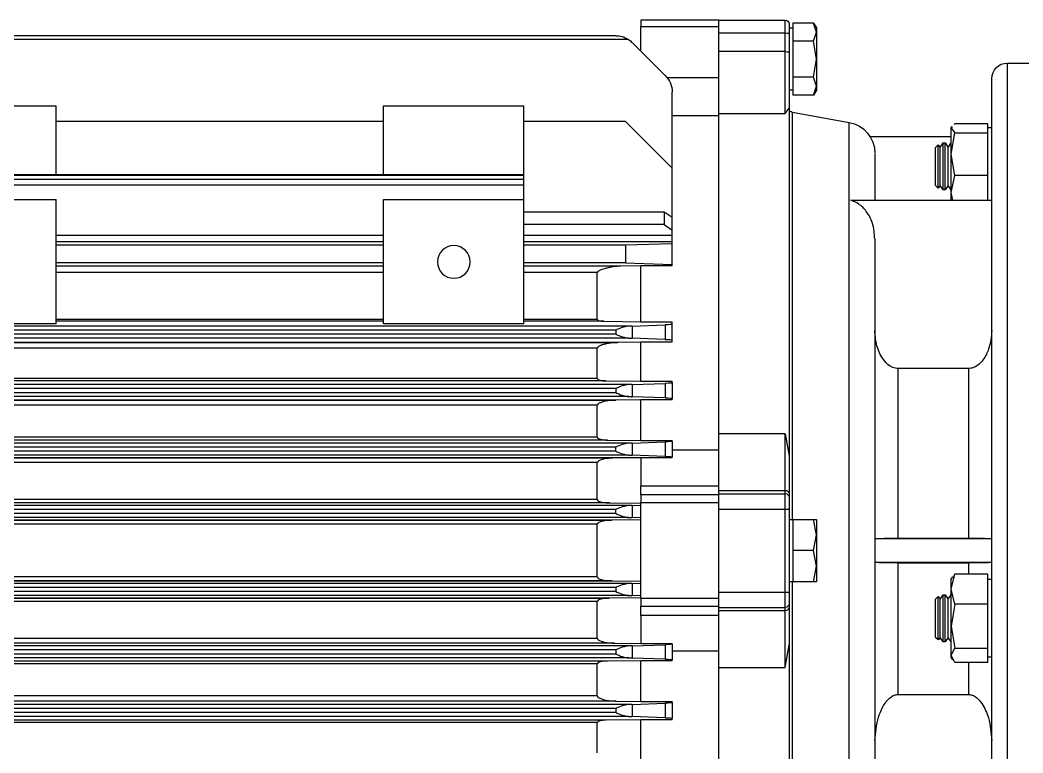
# Model space of a CAD drawing. Header units: centimetres. Extents: x 470464 to 524273, y 49611 to 59074.
# Drawn here: x 503924.73 to 503937.6, y 52490.22 to 52499.61 of the extents above; entities that cross this region are included whole.
import ezdxf

# ---------------------------------------------------------------- set-up
doc = ezdxf.new("R2010")
doc.units = ezdxf.units.CM
doc.header["$MEASUREMENT"] = 0
doc.layers.add('vinç', color=7, linetype='Continuous')

# ---------------------------------------------------------------- blocks, each defined once
blk = doc.blocks.new('eyryewthreaeetrreyajwh')
at = {"color": 2, "linetype": 'Continuous', "lineweight": 25}
for p, q in [((413646.99, 75652.734), (413647.025, 75652.85)), ((413647.025, 75652.85), (413646.99, 75652.788)), ((413647.025, 75652.85), (413647.29, 75652.85)), ((413647.29, 75652.85), (413647.29, 75652.734)), ((413647.39, 75652.723), (413647.39, 75652.888)), ((413648.24, 75652.888), (413647.39, 75652.888)), ((413648.24, 75652.888), (413649.24, 75652.888)), ((413648.24, 75652.805), (413648.24, 75652.888)), ((413649.24, 75652.888), (413649.24, 75652.805)), ((413646.99, 75652.788), (413646.99, 75652.734)), ((413647.025, 75652.619), (413646.99, 75652.734)), ((413646.99, 75652.734), (413646.99, 75652.388)), ((413647.34, 75652.788), (413647.29, 75652.788)), ((413647.29, 75652.734), (413647.29, 75652.619)), ((413647.34, 75652.714), (413647.34, 75652.475)), ((413647.39, 75652.484), (413647.39, 75652.723)), ((413648.24, 75652.723), (413647.39, 75652.723)), ((413649.24, 75652.805), (413648.24, 75652.805)), ((413648.24, 75652.484), (413648.24, 75652.805)), ((413648.24, 75652.484), (413648.24, 75652.723)), ((413649.24, 75652.488), (413649.24, 75652.805)), ((413646.99, 75652.388), (413647.025, 75652.619)), ((413647.025, 75652.619), (413647.29, 75652.619)), ((413647.29, 75652.619), (413647.29, 75652.388)), ((413648.928, 75652.176), (413649.352, 75652.6)), ((413649.401, 75652.64), (413659.879, 75652.64)), ((413649.564, 75652.688), (413659.715, 75652.688)), ((413647.39, 75651.691), (413647.39, 75652.484)), ((413647.39, 75652.484), (413648.24, 75652.484)), ((413648.24, 75651.691), (413648.24, 75652.484)), ((413644.54, 75652.338), (413644.14, 75652.338)), ((413644.54, 75639.838), (413644.54, 75652.338)), ((413647.025, 75652.157), (413646.99, 75652.388)), ((413646.99, 75652.388), (413646.99, 75652.042)), ((413647.29, 75652.388), (413647.29, 75652.157)), ((413644.74, 75640.038), (413644.74, 75652.138)), ((413646.99, 75652.042), (413647.025, 75652.157)), ((413647.025, 75652.157), (413647.29, 75652.157)), ((413647.29, 75652.157), (413647.29, 75652.042)), ((413648.24, 75652.147), (413648.902, 75652.147)), ((413647.025, 75651.926), (413646.99, 75652.042)), ((413646.99, 75652.042), (413646.99, 75651.988)), ((413646.99, 75651.988), (413647.025, 75651.926)), ((413647.29, 75652.042), (413647.29, 75651.926)), ((413647.29, 75651.988), (413647.34, 75651.988)), ((413648.84, 75651.004), (413648.84, 75651.964)), ((413647.025, 75651.926), (413647.29, 75651.926)), ((413647.298, 75651.706), (413646.57, 75651.577)), ((413647.298, 75646.488), (413647.298, 75651.706)), ((413647.39, 75651.691), (413647.34, 75651.76)), ((413647.34, 75651.76), (413647.34, 75647.298)), ((413648.24, 75651.691), (413647.39, 75651.691)), ((413648.24, 75647.586), (413648.24, 75651.691)), ((413652.54, 75651.788), (413650.74, 75651.788)), ((413650.74, 75650.909), (413650.74, 75651.788)), ((413652.54, 75650.909), (413652.54, 75651.788)), ((413658.54, 75651.788), (413656.74, 75651.788)), ((413656.74, 75650.909), (413656.74, 75651.788)), ((413644.79, 75651.502), (413644.79, 75651.56)), ((413644.79, 75651.56), (413645.215, 75651.56)), ((413645.215, 75651.56), (413645.223, 75651.55)), ((413646.57, 75641.818), (413646.57, 75651.577)), ((413648.84, 75651.667), (413648.24, 75651.667)), ((413649.44, 75651.588), (413648.84, 75650.988)), ((413649.44, 75651.588), (413650.74, 75651.588)), ((413652.54, 75651.588), (413656.74, 75651.588)), ((413644.79, 75651.512), (413644.74, 75651.512)), ((413644.79, 75651.444), (413644.79, 75651.502)), ((413645.215, 75651.444), (413644.79, 75651.444)), ((413644.79, 75651.17), (413644.79, 75651.444)), ((413645.26, 75651.502), (413645.215, 75651.444)), ((413645.26, 75651.17), (413645.215, 75651.444)), ((413645.244, 75651.522), (413645.26, 75651.502)), ((413645.26, 75651.512), (413645.251, 75651.527)), ((413645.26, 75651.502), (413645.26, 75651.512)), ((413645.26, 75651.17), (413645.26, 75651.502)), ((413646.3, 75651.395), (413645.26, 75651.395)), ((413645.299, 75651.257), (413645.26, 75651.313)), ((413645.339, 75651.313), (413645.299, 75651.257)), ((413645.339, 75651.012), (413645.339, 75651.313)), ((413645.363, 75651.313), (413645.339, 75651.313)), ((413645.363, 75650.711), (413645.363, 75651.313)), ((413645.403, 75651.257), (413645.363, 75651.313)), ((413644.79, 75650.896), (413644.79, 75651.17)), ((413645.215, 75650.896), (413645.26, 75651.17)), ((413645.26, 75650.68), (413645.26, 75651.17)), ((413645.299, 75650.768), (413645.299, 75651.257)), ((413645.426, 75651.29), (413645.403, 75651.257)), ((413645.403, 75650.768), (413645.403, 75651.257)), ((413645.426, 75651.012), (413645.426, 75651.29)), ((413645.46, 75651.257), (413645.426, 75651.29)), ((413645.46, 75650.768), (413645.46, 75651.257)), ((413645.339, 75650.711), (413645.339, 75651.012)), ((413645.426, 75650.734), (413645.426, 75651.012)), ((413648.84, 75651.004), (413648.856, 75651.004)), ((413648.84, 75650.358), (413648.84, 75650.988)), ((413650.74, 75650.895), (413650.74, 75650.909)), ((413658.54, 75650.909), (413650.74, 75650.909)), ((413644.79, 75650.896), (413645.215, 75650.896)), ((413644.79, 75650.68), (413644.79, 75650.896)), ((413645.26, 75650.68), (413645.215, 75650.896)), ((413650.74, 75650.895), (413658.54, 75650.895)), ((413650.74, 75650.843), (413650.74, 75650.895)), ((413650.74, 75650.843), (413658.54, 75650.843)), ((413650.74, 75650.773), (413650.74, 75650.843)), ((413644.79, 75650.578), (413644.79, 75650.68)), ((413645.239, 75650.578), (413645.26, 75650.68)), ((413645.26, 75650.712), (413645.299, 75650.768)), ((413645.26, 75650.578), (413645.26, 75650.68)), ((413645.299, 75650.768), (413645.339, 75650.711)), ((413645.339, 75650.711), (413645.363, 75650.711)), ((413645.363, 75650.711), (413645.403, 75650.768)), ((413645.403, 75650.768), (413645.426, 75650.734)), ((413645.426, 75650.734), (413645.46, 75650.768)), ((413650.74, 75650.773), (413658.54, 75650.773)), ((413650.74, 75650.588), (413650.74, 75650.773)), ((413646.548, 75650.578), (413644.74, 75650.578)), ((413652.54, 75650.588), (413650.74, 75650.588)), ((413650.74, 75648.994), (413650.74, 75650.588)), ((413652.54, 75648.994), (413652.54, 75650.588)), ((413658.54, 75650.588), (413656.74, 75650.588)), ((413656.74, 75648.994), (413656.74, 75650.588)), ((413648.84, 75650.358), (413648.94, 75650.427)), ((413648.94, 75650.427), (413648.94, 75650.27)), ((413648.94, 75650.427), (413650.74, 75650.427)), ((413648.84, 75650.197), (413648.84, 75650.358)), ((413648.94, 75650.27), (413648.84, 75650.197)), ((413648.94, 75650.27), (413650.74, 75650.27)), ((413648.84, 75650.129), (413648.84, 75650.197)), ((413648.84, 75650.129), (413650.74, 75650.129)), ((413648.84, 75650.045), (413648.84, 75650.129)), ((413648.84, 75650.022), (413648.84, 75650.045)), ((413648.84, 75650.045), (413650.74, 75650.045)), ((413648.84, 75649.754), (413648.84, 75650.022)), ((413648.84, 75650.022), (413649.44, 75650.001)), ((413652.54, 75650.129), (413656.74, 75650.129)), ((413652.54, 75650.045), (413656.74, 75650.045)), ((413649.44, 75650.001), (413649.44, 75649.775)), ((413649.44, 75650.001), (413650.74, 75650.001)), ((413652.54, 75650.001), (413656.74, 75650.001)), ((413649.44, 75649.775), (413648.84, 75649.754)), ((413648.84, 75649.737), (413648.84, 75649.754)), ((413649.44, 75649.775), (413650.74, 75649.775)), ((413652.54, 75649.775), (413656.74, 75649.775)), ((413648.84, 75649.737), (413649.24, 75649.737)), ((413649.24, 75649.022), (413649.24, 75649.737)), ((413649.24, 75649.737), (413649.498, 75649.734)), ((413649.498, 75649.734), (413650.74, 75649.734)), ((413649.8, 75649.051), (413649.8, 75649.652)), ((413649.8, 75649.652), (413650.74, 75649.652)), ((413652.54, 75649.734), (413656.74, 75649.734)), ((413652.54, 75649.652), (413656.74, 75649.652)), ((413648.84, 75648.988), (413648.84, 75649.022)), ((413649.24, 75649.022), (413648.84, 75649.022)), ((413648.84, 75648.788), (413648.84, 75648.988)), ((413649.352, 75648.966), (413648.928, 75648.981)), ((413648.928, 75648.981), (413648.928, 75648.795)), ((413649.717, 75649.027), (413649.24, 75649.022)), ((413649.717, 75649.027), (413650.74, 75649.027)), ((413649.8, 75649.051), (413650.74, 75649.051)), ((413650.74, 75648.994), (413652.54, 75648.994)), ((413652.54, 75649.051), (413656.74, 75649.051)), ((413652.54, 75649.027), (413656.74, 75649.027)), ((413656.74, 75648.994), (413658.54, 75648.994)), ((413649.352, 75648.966), (413649.352, 75648.81)), ((413649.401, 75648.965), (413659.879, 75648.965)), ((413649.564, 75648.915), (413659.715, 75648.915)), ((413649.564, 75648.915), (413649.564, 75648.861)), ((413649.564, 75648.861), (413659.715, 75648.861)), ((413648.84, 75648.759), (413648.84, 75648.788)), ((413648.84, 75648.759), (413649.24, 75648.759)), ((413648.928, 75648.795), (413649.352, 75648.81)), ((413649.24, 75648.759), (413649.531, 75648.756)), ((413649.24, 75648.259), (413649.24, 75648.759)), ((413649.401, 75648.811), (413659.879, 75648.811)), ((413649.531, 75648.756), (413659.748, 75648.756)), ((413659.727, 75648.756), (413649.539, 75648.756)), ((413649.8, 75648.293), (413649.8, 75648.683)), ((413649.8, 75648.683), (413659.48, 75648.683)), ((413645.04, 75648.421), (413645.04, 75646.246)), ((413645.04, 75648.421), (413645.94, 75648.421)), ((413645.94, 75646.246), (413645.94, 75648.421)), ((413648.84, 75648.238), (413648.84, 75648.259)), ((413649.24, 75648.259), (413648.84, 75648.259)), ((413648.84, 75648.238), (413648.84, 75648.038)), ((413649.352, 75648.216), (413648.928, 75648.231)), ((413648.928, 75648.231), (413648.928, 75648.045)), ((413649.692, 75648.263), (413649.24, 75648.259)), ((413649.352, 75648.216), (413649.352, 75648.06)), ((413649.401, 75648.215), (413659.879, 75648.215)), ((413649.692, 75648.263), (413659.587, 75648.263)), ((413649.8, 75648.293), (413659.48, 75648.293)), ((413649.564, 75648.165), (413659.715, 75648.165)), ((413649.564, 75648.165), (413649.564, 75648.111)), ((413649.564, 75648.111), (413659.715, 75648.111)), ((413648.84, 75648.021), (413648.84, 75648.038)), ((413648.84, 75648.021), (413649.24, 75648.021)), ((413648.928, 75648.045), (413649.352, 75648.06)), ((413649.24, 75648.021), (413649.556, 75648.018)), ((413649.24, 75647.5), (413649.24, 75648.021)), ((413649.401, 75648.061), (413659.879, 75648.061)), ((413649.556, 75648.018), (413659.723, 75648.018)), ((413659.702, 75648.018), (413649.563, 75648.018)), ((413649.8, 75647.541), (413649.8, 75647.951)), ((413649.8, 75647.951), (413659.48, 75647.951)), ((413647.39, 75647.586), (413647.34, 75647.298)), ((413647.39, 75646.859), (413647.39, 75647.586)), ((413647.39, 75647.586), (413648.24, 75647.586)), ((413648.24, 75646.859), (413648.24, 75647.586)), ((413648.84, 75647.488), (413648.84, 75647.5)), ((413649.24, 75647.5), (413648.84, 75647.5)), ((413648.84, 75647.488), (413648.84, 75647.288)), ((413649.352, 75647.466), (413648.928, 75647.481)), ((413648.928, 75647.481), (413648.928, 75647.295)), ((413649.667, 75647.504), (413649.24, 75647.5)), ((413649.352, 75647.466), (413649.352, 75647.31)), ((413649.401, 75647.465), (413659.879, 75647.465)), ((413649.667, 75647.504), (413659.612, 75647.504)), ((413649.8, 75647.541), (413659.48, 75647.541)), ((413648.24, 75647.375), (413648.84, 75647.375)), ((413648.928, 75647.295), (413649.352, 75647.31)), ((413649.401, 75647.311), (413659.879, 75647.311)), ((413649.564, 75647.415), (413659.715, 75647.415)), ((413649.564, 75647.361), (413649.564, 75647.415)), ((413649.564, 75647.415), (413649.564, 75647.415)), ((413649.564, 75647.361), (413659.715, 75647.361)), ((413649.564, 75647.361), (413649.564, 75647.361)), ((413648.84, 75647.278), (413648.84, 75647.288)), ((413648.84, 75647.278), (413649.24, 75647.278)), ((413649.24, 75647.278), (413649.581, 75647.275)), ((413649.24, 75647.278), (413649.24, 75646.919)), ((413649.581, 75647.275), (413659.699, 75647.275)), ((413659.677, 75647.275), (413649.603, 75647.275)), ((413649.8, 75646.743), (413649.8, 75647.215)), ((413649.8, 75647.215), (413659.48, 75647.215)), ((413649.24, 75646.919), (413648.24, 75646.919)), ((413649.24, 75646.803), (413649.24, 75646.919)), ((413647.34, 75646.81), (413647.34, 75646.768)), ((413647.39, 75646.817), (413647.39, 75646.859)), ((413648.24, 75646.859), (413647.39, 75646.859)), ((413647.39, 75646.62), (413647.39, 75646.817)), ((413648.24, 75646.817), (413647.39, 75646.817)), ((413648.24, 75646.803), (413648.24, 75646.859)), ((413648.24, 75646.817), (413648.24, 75646.859)), ((413648.24, 75646.704), (413648.24, 75646.803)), ((413648.24, 75646.803), (413649.24, 75646.803)), ((413649.24, 75646.803), (413649.24, 75646.704)), ((413649.24, 75646.704), (413648.24, 75646.704)), ((413648.24, 75645.472), (413648.24, 75646.704)), ((413649.24, 75645.472), (413649.24, 75646.704)), ((413649.64, 75646.699), (413649.24, 75646.695)), ((413649.352, 75646.666), (413649.24, 75646.67)), ((413649.352, 75646.666), (413649.352, 75646.51)), ((413649.401, 75646.665), (413659.879, 75646.665)), ((413649.64, 75646.699), (413659.639, 75646.699)), ((413649.651, 75646.698), (413659.628, 75646.698)), ((413649.8, 75646.743), (413659.48, 75646.743)), ((413647.39, 75646.62), (413647.34, 75646.62)), ((413647.34, 75646.62), (413647.34, 75645.556)), ((413647.39, 75645.556), (413647.39, 75646.62)), ((413648.24, 75646.62), (413647.39, 75646.62)), ((413648.24, 75645.556), (413648.24, 75646.62)), ((413649.564, 75646.615), (413659.715, 75646.615)), ((413649.564, 75646.561), (413649.564, 75646.615)), ((413649.564, 75646.615), (413649.564, 75646.615)), ((413649.564, 75646.561), (413659.715, 75646.561)), ((413649.564, 75646.561), (413649.564, 75646.561)), ((413646.99, 75646.288), (413647.025, 75646.488)), ((413647.025, 75646.488), (413646.99, 75646.488)), ((413646.99, 75646.488), (413646.99, 75646.288)), ((413647.29, 75646.488), (413647.025, 75646.488)), ((413647.29, 75646.488), (413647.29, 75646.288)), ((413647.34, 75646.488), (413647.29, 75646.488)), ((413649.24, 75646.506), (413649.352, 75646.51)), ((413649.24, 75646.482), (413649.607, 75646.479)), ((413649.401, 75646.511), (413659.879, 75646.511)), ((413649.607, 75646.479), (413659.672, 75646.479)), ((413659.662, 75646.479), (413649.618, 75646.479)), ((413649.8, 75645.751), (413649.8, 75646.426)), ((413649.8, 75646.426), (413659.48, 75646.426)), ((413647.025, 75646.088), (413646.99, 75646.288)), ((413646.99, 75646.288), (413646.99, 75645.888)), ((413647.29, 75646.288), (413647.29, 75646.088)), ((413644.74, 75646.238), (413646.24, 75646.238)), ((413645.94, 75646.246), (413645.04, 75646.246)), ((413646.99, 75645.888), (413647.025, 75646.088)), ((413647.025, 75646.088), (413647.29, 75646.088)), ((413647.29, 75646.088), (413647.29, 75645.888)), ((413646.24, 75645.938), (413644.74, 75645.938)), ((413645.94, 75645.93), (413645.04, 75645.93)), ((413645.04, 75645.93), (413645.04, 75645.785)), ((413645.94, 75644.243), (413645.94, 75645.93)), ((413647.025, 75645.688), (413646.99, 75645.888)), ((413646.99, 75645.888), (413646.99, 75645.688)), ((413647.29, 75645.888), (413647.29, 75645.688)), ((413644.79, 75645.785), (413645.215, 75645.785)), ((413644.79, 75645.594), (413644.79, 75645.785)), ((413645.26, 75645.594), (413645.215, 75645.785)), ((413645.215, 75645.785), (413645.234, 75645.747)), ((413644.79, 75645.72), (413644.74, 75645.72)), ((413645.26, 75645.72), (413645.241, 75645.751)), ((413645.26, 75645.594), (413645.26, 75645.72)), ((413646.99, 75645.688), (413647.025, 75645.688)), ((413647.025, 75645.688), (413647.29, 75645.688)), ((413647.29, 75645.688), (413647.34, 75645.688)), ((413647.298, 75640.47), (413647.298, 75645.688)), ((413649.607, 75645.698), (413649.24, 75645.694)), ((413649.352, 75645.666), (413649.24, 75645.67)), ((413649.352, 75645.666), (413649.352, 75645.51)), ((413649.401, 75645.665), (413659.879, 75645.665)), ((413649.607, 75645.698), (413659.672, 75645.698)), ((413649.618, 75645.697), (413659.662, 75645.697)), ((413649.8, 75645.751), (413659.48, 75645.751)), ((413644.79, 75645.402), (413644.79, 75645.594)), ((413645.215, 75645.402), (413645.26, 75645.594)), ((413645.26, 75645.12), (413645.26, 75645.594)), ((413645.299, 75645.464), (413645.26, 75645.52)), ((413645.339, 75645.521), (413645.299, 75645.464)), ((413645.339, 75644.919), (413645.339, 75645.521)), ((413645.363, 75645.521), (413645.339, 75645.521)), ((413645.363, 75644.919), (413645.363, 75645.521)), ((413645.403, 75645.464), (413645.363, 75645.521)), ((413647.39, 75645.556), (413647.34, 75645.556)), ((413647.39, 75645.359), (413647.39, 75645.556)), ((413648.24, 75645.556), (413647.39, 75645.556)), ((413649.24, 75645.506), (413649.352, 75645.51)), ((413649.401, 75645.511), (413659.879, 75645.511)), ((413649.564, 75645.615), (413659.715, 75645.615)), ((413649.564, 75645.615), (413649.564, 75645.561)), ((413649.564, 75645.561), (413659.715, 75645.561)), ((413644.79, 75645.12), (413644.79, 75645.402)), ((413644.79, 75645.402), (413645.215, 75645.402)), ((413645.215, 75645.402), (413645.26, 75645.12)), ((413645.299, 75644.975), (413645.299, 75645.464)), ((413645.426, 75645.498), (413645.403, 75645.464)), ((413645.403, 75644.975), (413645.403, 75645.464)), ((413645.426, 75644.942), (413645.426, 75645.498)), ((413645.46, 75645.464), (413645.426, 75645.498)), ((413645.46, 75644.975), (413645.46, 75645.464)), ((413647.34, 75645.408), (413647.34, 75645.366)), ((413648.24, 75645.472), (413649.24, 75645.472)), ((413648.24, 75645.373), (413648.24, 75645.472)), ((413649.24, 75645.373), (413648.24, 75645.373)), ((413648.24, 75645.317), (413648.24, 75645.373)), ((413649.24, 75645.481), (413649.64, 75645.478)), ((413649.24, 75645.472), (413649.24, 75645.373)), ((413649.24, 75645.257), (413649.24, 75645.373)), ((413649.64, 75645.478), (413659.639, 75645.478)), ((413659.628, 75645.478), (413649.651, 75645.478)), ((413649.8, 75644.961), (413649.8, 75645.433)), ((413649.8, 75645.433), (413659.48, 75645.433)), ((413648.24, 75645.359), (413647.39, 75645.359)), ((413647.39, 75645.317), (413647.39, 75645.359)), ((413647.39, 75645.317), (413648.24, 75645.317)), ((413647.39, 75644.59), (413647.39, 75645.317)), ((413648.24, 75645.317), (413648.24, 75645.359)), ((413648.24, 75644.59), (413648.24, 75645.317)), ((413648.24, 75645.257), (413649.24, 75645.257)), ((413649.24, 75645.257), (413649.24, 75644.898)), ((413644.79, 75644.837), (413644.79, 75645.12)), ((413645.26, 75645.12), (413645.215, 75644.837)), ((413645.26, 75644.745), (413645.26, 75645.12)), ((413645.26, 75644.919), (413645.299, 75644.975)), ((413645.299, 75644.975), (413645.339, 75644.919)), ((413645.339, 75644.919), (413645.363, 75644.919)), ((413645.363, 75644.919), (413645.403, 75644.975)), ((413645.403, 75644.975), (413645.426, 75644.942)), ((413645.426, 75644.942), (413645.46, 75644.975)), ((413647.39, 75644.59), (413647.34, 75644.878)), ((413647.34, 75644.878), (413647.34, 75640.416)), ((413648.84, 75644.888), (413648.84, 75644.898)), ((413649.24, 75644.898), (413648.84, 75644.898)), ((413648.84, 75644.888), (413648.84, 75644.688)), ((413649.352, 75644.866), (413648.928, 75644.881)), ((413648.928, 75644.881), (413648.928, 75644.695)), ((413649.581, 75644.901), (413649.24, 75644.898)), ((413649.352, 75644.866), (413649.352, 75644.71)), ((413649.401, 75644.865), (413659.879, 75644.865)), ((413649.581, 75644.901), (413659.699, 75644.901)), ((413649.603, 75644.901), (413659.683, 75644.901)), ((413649.8, 75644.961), (413659.48, 75644.961)), ((413645.215, 75644.837), (413644.79, 75644.837)), ((413644.79, 75644.745), (413644.79, 75644.837)), ((413644.79, 75644.654), (413644.79, 75644.745)), ((413645.26, 75644.745), (413645.215, 75644.837)), ((413645.215, 75644.654), (413645.26, 75644.745)), ((413645.26, 75644.72), (413645.26, 75644.745)), ((413648.84, 75644.801), (413648.24, 75644.801)), ((413649.564, 75644.815), (413659.715, 75644.815)), ((413649.564, 75644.815), (413649.564, 75644.761)), ((413649.564, 75644.761), (413659.715, 75644.761)), ((413644.74, 75644.72), (413644.79, 75644.72)), ((413644.79, 75644.654), (413645.215, 75644.654)), ((413645.04, 75644.654), (413645.04, 75644.243)), ((413645.241, 75644.688), (413645.26, 75644.72)), ((413648.84, 75644.676), (413648.84, 75644.688)), ((413648.84, 75644.676), (413649.24, 75644.676)), ((413648.928, 75644.695), (413649.352, 75644.71)), ((413649.24, 75644.676), (413649.667, 75644.672)), ((413649.24, 75644.155), (413649.24, 75644.676)), ((413649.401, 75644.711), (413659.879, 75644.711)), ((413649.667, 75644.672), (413659.612, 75644.672)), ((413649.8, 75644.225), (413649.8, 75644.635)), ((413649.8, 75644.635), (413659.48, 75644.635)), ((413648.24, 75644.59), (413647.39, 75644.59)), ((413648.24, 75640.485), (413648.24, 75644.59)), ((413645.94, 75644.243), (413645.04, 75644.243)), ((413649.8, 75644.225), (413659.48, 75644.225)), ((413648.84, 75644.138), (413648.84, 75644.155)), ((413649.24, 75644.155), (413648.84, 75644.155)), ((413648.84, 75644.138), (413648.84, 75643.938)), ((413649.352, 75644.116), (413648.928, 75644.131)), ((413648.928, 75644.131), (413648.928, 75643.945)), ((413649.556, 75644.158), (413649.24, 75644.155)), ((413649.352, 75644.116), (413649.352, 75643.96)), ((413649.401, 75644.115), (413659.879, 75644.115)), ((413649.556, 75644.158), (413659.723, 75644.158)), ((413648.928, 75643.945), (413649.352, 75643.96)), ((413649.401, 75643.961), (413659.879, 75643.961)), ((413649.564, 75644.065), (413659.715, 75644.065)), ((413649.564, 75644.065), (413649.564, 75644.011)), ((413649.564, 75644.011), (413659.715, 75644.011)), ((413648.84, 75643.918), (413648.84, 75643.938)), ((413648.84, 75643.918), (413649.24, 75643.918)), ((413649.24, 75643.918), (413649.692, 75643.913)), ((413649.24, 75643.417), (413649.24, 75643.918)), ((413649.692, 75643.913), (413659.587, 75643.913)), ((413649.8, 75643.493), (413649.8, 75643.883)), ((413649.8, 75643.883), (413659.48, 75643.883))]:
    blk.add_line(p, q, dxfattribs=at)
blk.add_circle((413651.64, 75649.788), 0.21, dxfattribs=at)
for centre, radius, start, end in [((413647.39, 75652.838), 0.05, 90, 180), ((413647.378, 75652.644), 0.0794, 81.2205, 118.4816), ((413649.564, 75652.388), 0.3, 122.9497, 135), ((413647.378, 75652.405), 0.0794, 81.2205, 118.4816), ((413644.54, 75652.138), 0.2, 0, 90), ((413649.14, 75651.964), 0.3, 135, 180), ((413647.29, 75651.755), 0.05, 280, 0), ((413646.64, 75651.183), 0.4, 100, 180), ((413647.389, 75646.81), 0.0496, 89.5648, 179.5581), ((413647.389, 75646.768), 0.0496, 89.5648, 179.5581), ((413647.389, 75645.409), 0.0496, 180.4419, 270.4352), ((413647.389, 75645.366), 0.0496, 180.4419, 270.4352)]:
    blk.add_arc(centre, radius, start, end, dxfattribs=at)
for centre, start_param, end_param in [((413649.14, 75648.988), 3.141593, 3.926991), ((413649.564, 75648.974), 3.926991, 4.13731), ((413649.14, 75648.788), 2.356194, 3.141593), ((413649.564, 75648.803), 2.145876, 2.356194), ((413649.14, 75648.238), 3.141593, 3.926991), ((413649.564, 75648.224), 3.926991, 4.13731), ((413649.14, 75648.038), 2.356194, 3.141593), ((413649.564, 75648.053), 2.145876, 2.356194), ((413649.14, 75647.488), 3.141593, 3.926991), ((413649.564, 75647.474), 3.926991, 4.137311), ((413649.564, 75647.303), 2.145876, 2.356194), ((413649.14, 75647.288), 2.356194, 3.141593), ((413649.564, 75646.674), 3.926991, 4.137311), ((413649.564, 75646.503), 2.145876, 2.356194), ((413649.564, 75645.674), 3.926991, 4.137311), ((413649.564, 75645.503), 2.145875, 2.356194), ((413649.14, 75644.888), 3.141593, 3.926991), ((413649.564, 75644.874), 3.926991, 4.137311), ((413649.14, 75644.688), 2.356194, 3.141593), ((413649.564, 75644.703), 2.145875, 2.356194), ((413649.14, 75644.138), 3.141593, 3.926991), ((413649.564, 75644.124), 3.926991, 4.137311), ((413649.564, 75643.953), 2.145875, 2.356194), ((413649.14, 75643.938), 2.356194, 3.141593)]:
    blk.add_ellipse(centre, major_axis=(0.3, 0), ratio=0.034921, start_param=start_param, end_param=end_param, dxfattribs=at)
for points, knots in [([(413647.34, 75652.838), (413647.34, 75652.836), (413647.34, 75652.833), (413647.34, 75652.805), (413647.34, 75652.764), (413647.34, 75652.73), (413647.34, 75652.714)], [0, 0, 0, 0, 0.242227, 0.5, 0.757773, 1, 1, 1, 1]), ([(413649.564, 75652.688), (413649.564, 75652.688), (413649.558, 75652.688), (413649.523, 75652.687), (413649.466, 75652.677), (413649.419, 75652.65), (413649.401, 75652.64)], [0, 0, 0, 0, 0.006091, 0.095926, 0.647291, 1, 1, 1, 1]), ([(413647.34, 75652.475), (413647.34, 75652.403), (413647.34, 75652.258), (413647.34, 75652.061), (413647.34, 75651.887), (413647.34, 75651.802), (413647.34, 75651.76)], [0, 0, 0, 0, 0.247158, 0.5, 0.752842, 1, 1, 1, 1]), ([(413646.24, 75651.175), (413646.24, 75651.174), (413646.24, 75651.174), (413646.24, 75651.081), (413646.24, 75650.901), (413646.24, 75650.729), (413646.24, 75650.598), (413646.24, 75650.578)], [0, 0, 0, 0, 0.1740175, 0.4343325, 0.6946285, 0.9528511, 1, 1, 1, 1]), ([(413646.24, 75650.086), (413646.246, 75650.154), (413646.256, 75650.279), (413646.337, 75650.432), (413646.437, 75650.534), (413646.514, 75650.564), (413646.548, 75650.578)], [0, 0, 0, 0, 0.3273566, 0.6013104, 0.8233707, 1, 1, 1, 1]), ([(413646.24, 75650.086), (413646.24, 75649.97), (413646.24, 75649.736), (413646.24, 75649.33), (413646.24, 75648.885), (413646.24, 75648.403), (413646.24, 75647.892), (413646.24, 75647.364), (413646.24, 75646.827), (413646.24, 75646.286), (413646.24, 75645.744), (413646.24, 75645.2), (413646.24, 75644.66), (413646.24, 75644.134), (413646.24, 75643.631), (413646.24, 75643.161), (413646.24, 75642.727), (413646.24, 75642.473), (413646.24, 75642.347)], [0, 0, 0, 0, 0.061766, 0.123529, 0.186576, 0.250001, 0.313425, 0.376472, 0.438777, 0.5, 0.561224, 0.623529, 0.686576, 0.75, 0.813425, 0.876472, 0.938776, 1, 1, 1, 1]), ([(413649.498, 75649.734), (413649.53, 75649.732), (413649.585, 75649.728), (413649.655, 75649.714), (413649.704, 75649.702), (413649.737, 75649.691), (413649.76, 75649.682), (413649.777, 75649.674), (413649.789, 75649.667), (413649.796, 75649.66), (413649.799, 75649.655), (413649.799, 75649.653), (413649.8, 75649.652)], [0, 0, 0, 0, 0.3071001, 0.5207798, 0.6683187, 0.7704957, 0.8416533, 0.8916597, 0.9456452, 0.9670496, 0.9886871, 1, 1, 1, 1]), ([(413649.8, 75649.051), (413649.799, 75649.05), (413649.799, 75649.047), (413649.797, 75649.043), (413649.792, 75649.039), (413649.781, 75649.034), (413649.756, 75649.029), (413649.732, 75649.028), (413649.717, 75649.027)], [0, 0, 0, 0, 0.037117, 0.087158, 0.173059, 0.258447, 0.506088, 1, 1, 1, 1]), ([(413644.74, 75648.909), (413644.747, 75648.827), (413644.759, 75648.696), (413644.835, 75648.548), (413644.907, 75648.468), (413644.976, 75648.427), (413645.02, 75648.423), (413645.04, 75648.421)], [0, 0, 0, 0, 0.389049, 0.628327, 0.788527, 0.903606, 1, 1, 1, 1]), ([(413645.94, 75648.421), (413645.964, 75648.424), (413646.012, 75648.43), (413646.086, 75648.48), (413646.166, 75648.578), (413646.227, 75648.73), (413646.236, 75648.851), (413646.24, 75648.909)], [0, 0, 0, 0, 0.116205, 0.231424, 0.418315, 0.720302, 1, 1, 1, 1]), ([(413649.401, 75648.965), (413649.419, 75648.962), (413649.466, 75648.955), (413649.523, 75648.932), (413649.558, 75648.917), (413649.564, 75648.915), (413649.564, 75648.915)], [0, 0, 0, 0, 0.352711, 0.90408, 0.993909, 1, 1, 1, 1]), ([(413649.564, 75648.861), (413649.564, 75648.861), (413649.558, 75648.859), (413649.523, 75648.844), (413649.466, 75648.821), (413649.419, 75648.814), (413649.401, 75648.811)], [0, 0, 0, 0, 0.0060905, 0.095922, 0.6472904, 1, 1, 1, 1]), ([(413649.531, 75648.756), (413649.563, 75648.755), (413649.615, 75648.752), (413649.679, 75648.74), (413649.72, 75648.729), (413649.748, 75648.72), (413649.769, 75648.711), (413649.783, 75648.704), (413649.793, 75648.696), (413649.798, 75648.69), (413649.799, 75648.686), (413649.799, 75648.684), (413649.8, 75648.683)], [0, 0, 0, 0, 0.342786, 0.545277, 0.685241, 0.78238, 0.850268, 0.918797, 0.947821, 0.977094, 0.993536, 1, 1, 1, 1]), ([(413649.401, 75648.215), (413649.419, 75648.212), (413649.466, 75648.205), (413649.523, 75648.182), (413649.558, 75648.167), (413649.564, 75648.165), (413649.564, 75648.165)], [0, 0, 0, 0, 0.352712, 0.904085, 0.99391, 1, 1, 1, 1]), ([(413649.8, 75648.293), (413649.799, 75648.293), (413649.799, 75648.291), (413649.797, 75648.286), (413649.792, 75648.281), (413649.781, 75648.275), (413649.748, 75648.265), (413649.716, 75648.264), (413649.692, 75648.263)], [0, 0, 0, 0, 0.017101, 0.054617, 0.133224, 0.211036, 0.392865, 1, 1, 1, 1]), ([(413649.564, 75648.111), (413649.564, 75648.111), (413649.558, 75648.109), (413649.522, 75648.094), (413649.466, 75648.071), (413649.419, 75648.064), (413649.401, 75648.061)], [0, 0, 0, 0, 0.00609, 0.095917, 0.647289, 1, 1, 1, 1]), ([(413649.556, 75648.018), (413649.588, 75648.016), (413649.637, 75648.014), (413649.697, 75648.003), (413649.732, 75647.993), (413649.757, 75647.985), (413649.775, 75647.977), (413649.787, 75647.969), (413649.795, 75647.962), (413649.799, 75647.956), (413649.799, 75647.952), (413649.8, 75647.951)], [0, 0, 0, 0, 0.375766, 0.567994, 0.701036, 0.793586, 0.858509, 0.927631, 0.955265, 0.983184, 1, 1, 1, 1]), ([(413649.401, 75647.465), (413649.419, 75647.462), (413649.466, 75647.455), (413649.522, 75647.432), (413649.558, 75647.417), (413649.564, 75647.415), (413649.564, 75647.415)], [0, 0, 0, 0, 0.352712, 0.904088, 0.99391, 1, 1, 1, 1]), ([(413649.8, 75647.541), (413649.799, 75647.54), (413649.799, 75647.537), (413649.796, 75647.532), (413649.791, 75647.527), (413649.78, 75647.52), (413649.74, 75647.507), (413649.699, 75647.505), (413649.667, 75647.504)], [0, 0, 0, 0, 0.02575, 0.058902, 0.114952, 0.170685, 0.336492, 1, 1, 1, 1]), ([(413649.564, 75647.361), (413649.564, 75647.361), (413649.558, 75647.359), (413649.522, 75647.344), (413649.466, 75647.321), (413649.419, 75647.314), (413649.401, 75647.311)], [0, 0, 0, 0, 0.00609, 0.095914, 0.647289, 1, 1, 1, 1]), ([(413647.34, 75647.298), (413647.34, 75647.238), (413647.34, 75647.115), (413647.34, 75646.971), (413647.34, 75646.862), (413647.34, 75646.827), (413647.34, 75646.81)], [0, 0, 0, 0, 0.247158, 0.5, 0.752842, 1, 1, 1, 1]), ([(413649.581, 75647.275), (413649.613, 75647.273), (413649.678, 75647.27), (413649.749, 75647.255), (413649.787, 75647.234), (413649.795, 75647.226), (413649.798, 75647.221), (413649.799, 75647.217), (413649.8, 75647.215), (413649.8, 75647.215)], [0, 0, 0, 0, 0.41639, 0.834867, 0.920232, 0.948499, 0.976976, 0.996024, 1, 1, 1, 1]), ([(413647.34, 75646.768), (413647.34, 75646.763), (413647.34, 75646.754), (413647.34, 75646.719), (413647.34, 75646.672), (413647.34, 75646.637), (413647.34, 75646.62)], [0, 0, 0, 0, 0.242227, 0.5, 0.757773, 1, 1, 1, 1]), ([(413649.401, 75646.665), (413649.419, 75646.662), (413649.466, 75646.655), (413649.522, 75646.632), (413649.558, 75646.617), (413649.564, 75646.615), (413649.564, 75646.615)], [0, 0, 0, 0, 0.352713, 0.90409, 0.99391, 1, 1, 1, 1]), ([(413649.8, 75646.743), (413649.799, 75646.741), (413649.799, 75646.739), (413649.797, 75646.733), (413649.791, 75646.727), (413649.772, 75646.716), (413649.721, 75646.702), (413649.673, 75646.7), (413649.64, 75646.699)], [0, 0, 0, 0, 0.019193, 0.046575, 0.102754, 0.158483, 0.439645, 1, 1, 1, 1]), ([(413649.564, 75646.561), (413649.564, 75646.561), (413649.558, 75646.559), (413649.522, 75646.544), (413649.466, 75646.521), (413649.419, 75646.514), (413649.401, 75646.511)], [0, 0, 0, 0, 0.0060894, 0.0959129, 0.6472887, 1, 1, 1, 1]), ([(413649.607, 75646.479), (413649.64, 75646.477), (413649.687, 75646.475), (413649.747, 75646.462), (413649.778, 75646.451), (413649.793, 75646.439), (413649.798, 75646.434), (413649.799, 75646.429), (413649.799, 75646.426), (413649.8, 75646.426)], [0, 0, 0, 0, 0.469714, 0.681794, 0.895274, 0.930598, 0.96615, 0.988581, 1, 1, 1, 1]), ([(413645.04, 75646.246), (413645.006, 75646.246), (413644.939, 75646.246), (413644.849, 75646.245), (413644.781, 75646.244), (413644.745, 75646.242), (413644.741, 75646.241), (413644.74, 75646.241)], [0, 0, 0, 0, 0.214272, 0.428538, 0.64297, 0.857733, 1, 1, 1, 1]), ([(413646.24, 75646.241), (413646.236, 75646.241), (413646.23, 75646.242), (413646.178, 75646.244), (413646.102, 75646.245), (413646.017, 75646.246), (413645.962, 75646.246), (413645.94, 75646.246)], [0, 0, 0, 0, 0.215096, 0.430195, 0.645173, 0.859842, 1, 1, 1, 1]), ([(413644.74, 75645.935), (413644.743, 75645.935), (413644.75, 75645.934), (413644.802, 75645.932), (413644.878, 75645.931), (413644.962, 75645.93), (413645.018, 75645.93), (413645.04, 75645.93)], [0, 0, 0, 0, 0.215096, 0.430195, 0.645173, 0.859842, 1, 1, 1, 1]), ([(413645.94, 75645.93), (413645.973, 75645.93), (413646.041, 75645.93), (413646.131, 75645.931), (413646.198, 75645.933), (413646.235, 75645.934), (413646.238, 75645.935), (413646.24, 75645.935)], [0, 0, 0, 0, 0.214272, 0.428538, 0.64297, 0.857733, 1, 1, 1, 1]), ([(413649.401, 75645.665), (413649.419, 75645.662), (413649.466, 75645.655), (413649.522, 75645.632), (413649.558, 75645.617), (413649.564, 75645.615), (413649.564, 75645.615)], [0, 0, 0, 0, 0.3527129, 0.9040906, 0.9939105, 1, 1, 1, 1]), ([(413649.8, 75645.751), (413649.799, 75645.75), (413649.799, 75645.747), (413649.798, 75645.743), (413649.793, 75645.737), (413649.778, 75645.725), (413649.747, 75645.714), (413649.687, 75645.701), (413649.64, 75645.699), (413649.607, 75645.698)], [0, 0, 0, 0, 0.011425, 0.033857, 0.069413, 0.10474, 0.318212, 0.530284, 1, 1, 1, 1]), ([(413647.34, 75645.556), (413647.34, 75645.539), (413647.34, 75645.504), (413647.34, 75645.458), (413647.34, 75645.422), (413647.34, 75645.413), (413647.34, 75645.408)], [0, 0, 0, 0, 0.242227, 0.5, 0.757773, 1, 1, 1, 1]), ([(413649.564, 75645.561), (413649.564, 75645.561), (413649.558, 75645.559), (413649.522, 75645.544), (413649.466, 75645.521), (413649.419, 75645.514), (413649.401, 75645.511)], [0, 0, 0, 0, 0.006089, 0.095912, 0.647288, 1, 1, 1, 1]), ([(413649.64, 75645.478), (413649.673, 75645.476), (413649.721, 75645.474), (413649.772, 75645.461), (413649.791, 75645.449), (413649.797, 75645.443), (413649.799, 75645.437), (413649.799, 75645.435), (413649.8, 75645.433)], [0, 0, 0, 0, 0.560354, 0.841516, 0.897247, 0.953427, 0.980808, 1, 1, 1, 1]), ([(413647.34, 75645.366), (413647.34, 75645.349), (413647.34, 75645.314), (413647.34, 75645.205), (413647.34, 75645.061), (413647.34, 75644.938), (413647.34, 75644.878)], [0, 0, 0, 0, 0.247158, 0.5, 0.752842, 1, 1, 1, 1]), ([(413649.401, 75644.865), (413649.419, 75644.862), (413649.466, 75644.855), (413649.522, 75644.832), (413649.558, 75644.817), (413649.564, 75644.815), (413649.564, 75644.815)], [0, 0, 0, 0, 0.352713, 0.904091, 0.993911, 1, 1, 1, 1]), ([(413649.8, 75644.961), (413649.8, 75644.961), (413649.799, 75644.959), (413649.798, 75644.955), (413649.795, 75644.95), (413649.787, 75644.942), (413649.749, 75644.921), (413649.678, 75644.906), (413649.613, 75644.903), (413649.581, 75644.901)], [0, 0, 0, 0, 0.003976, 0.023024, 0.051501, 0.079767, 0.165134, 0.583611, 1, 1, 1, 1]), ([(413649.564, 75644.761), (413649.564, 75644.761), (413649.558, 75644.759), (413649.522, 75644.744), (413649.466, 75644.721), (413649.419, 75644.714), (413649.401, 75644.711)], [0, 0, 0, 0, 0.006089, 0.095912, 0.647289, 1, 1, 1, 1]), ([(413649.667, 75644.672), (413649.699, 75644.671), (413649.74, 75644.67), (413649.78, 75644.656), (413649.791, 75644.649), (413649.796, 75644.644), (413649.799, 75644.639), (413649.799, 75644.636), (413649.8, 75644.635)], [0, 0, 0, 0, 0.6635063, 0.8293121, 0.8850465, 0.9410975, 0.9742492, 1, 1, 1, 1]), ([(413645.04, 75644.243), (413645.023, 75644.241), (413644.986, 75644.236), (413644.923, 75644.197), (413644.844, 75644.103), (413644.762, 75643.916), (413644.748, 75643.75), (413644.74, 75643.651)], [0, 0, 0, 0, 0.069889, 0.157688, 0.302144, 0.585353, 1, 1, 1, 1]), ([(413646.24, 75643.651), (413646.231, 75643.753), (413646.22, 75643.897), (413646.145, 75644.078), (413646.081, 75644.177), (413646.007, 75644.229), (413645.967, 75644.242), (413645.945, 75644.242), (413645.94, 75644.243)], [0, 0, 0, 0, 0.426529, 0.600348, 0.82593, 0.908382, 0.978172, 1, 1, 1, 1]), ([(413649.8, 75644.225), (413649.799, 75644.223), (413649.799, 75644.22), (413649.794, 75644.213), (413649.78, 75644.201), (413649.721, 75644.176), (413649.643, 75644.162), (413649.576, 75644.159), (413649.556, 75644.158)], [0, 0, 0, 0, 0.019585, 0.043872, 0.087737, 0.227202, 0.760168, 1, 1, 1, 1]), ([(413649.401, 75644.115), (413649.419, 75644.112), (413649.466, 75644.105), (413649.522, 75644.082), (413649.558, 75644.067), (413649.564, 75644.065), (413649.564, 75644.065)], [0, 0, 0, 0, 0.352713, 0.904093, 0.993911, 1, 1, 1, 1]), ([(413649.564, 75644.011), (413649.564, 75644.011), (413649.558, 75644.009), (413649.522, 75643.995), (413649.466, 75643.971), (413649.419, 75643.964), (413649.401, 75643.961)], [0, 0, 0, 0, 0.006089, 0.09591, 0.647288, 1, 1, 1, 1]), ([(413649.692, 75643.913), (413649.716, 75643.912), (413649.748, 75643.911), (413649.781, 75643.901), (413649.792, 75643.895), (413649.797, 75643.89), (413649.799, 75643.885), (413649.799, 75643.883), (413649.8, 75643.883)], [0, 0, 0, 0, 0.60713, 0.788969, 0.866772, 0.945371, 0.982888, 1, 1, 1, 1])]:
    blk.add_open_spline(points, degree=3, knots=knots, dxfattribs=at)
blk = doc.blocks.new('teyrujehkutk5rjykturjset')
at = {"layer": 'vinç', "color": 2, "xscale": -1}
blk.add_blockref('eyryewthreaeetrreyajwh', (828164.925, 0), dxfattribs=at)
blk = doc.blocks.new('rtrtjhrkıtyurjtyrkurjt')
at = {"layer": 'vinç', "color": 2}
blk.add_blockref('teyrujehkutk5rjykturjset', (3449.374, -3989.374), dxfattribs=at)

msp = doc.modelspace()

# ---------------------------------------------------------------- block references
at = {"layer": 'vinç', "color": 2}
msp.add_blockref('rtrtjhrkıtyurjtyrkurjt', (85967.638, -19163.9), dxfattribs=at)

doc.saveas('drawing.dxf')
